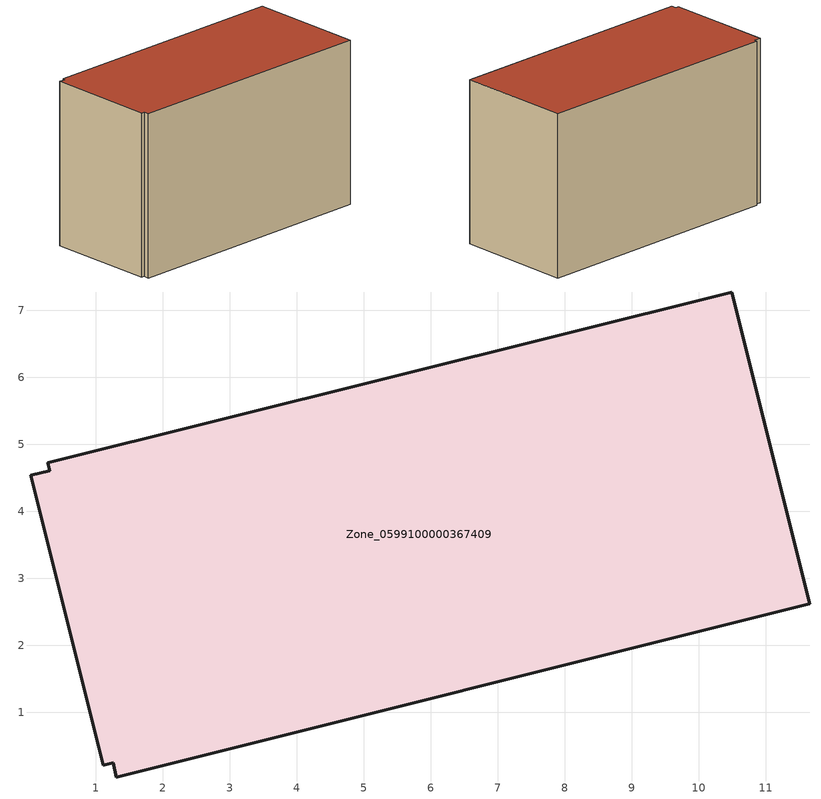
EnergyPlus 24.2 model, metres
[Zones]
Zone_0599100000367409
 floor ground (C_G): 1.3,0.03 1.26,0.24 1.11,0.21 0.03,4.54 0.31,4.6 0.28,4.73 10.49,7.27 11.65,2.62 z0
 wall outside (C_F): 0.03,4.54 1.11,0.21 1.26,0.24 1.3,0.03 11.65,2.62 10.49,7.27 0.28,4.73 0.31,4.6 0.03,4.54 z0:6.74
 roof outside (C_R): 1.11,0.21 1.26,0.24 1.3,0.03 11.65,2.62 10.49,7.27 0.28,4.73 0.31,4.6 0.03,4.54 z6.74
[BUILDING]
Pand.0599100000367409: North Axis=0; Terrain=City; Loads Convergence Tolerance Value=0.04; Temperature Convergence Tolerance Value=0.4; Solar Distribution=FullExterior; Maximum Number of Warmup Days=25; Minimum Number of Warmup Days=1
[Site:Location]
Rotterdam.The.Hague.AP_ZH_NLD Design_Conditions: Latitude=51.96; Longitude=4.45; Time Zone=1; Elevation=-4.5
[SITE:GROUNDTEMPERATURE:BUILDINGSURFACE]
18, 18, 18, 18, 18, 18, 18, 18, 18, 18, 18, 18
[MATERIAL] Thermal Absorptance=0.9; Solar Absorptance=0.7; Visible Absorptance=0.7
Name | Roughness | Thickness | Conductivity | Density | Specific Heat
G.TI.1992-2005 | MediumSmooth | 0.15 | 0.06 | 540 | 1210
F.TI.1992-2005 | Rough | 0.3 | 0.12 | 1920 | 840
R.TI.1992-2005 | MediumRough | 0.2 | 0.08 | 1500 | 1000
[CONSTRUCTION]
C_G: G.TI.1992-2005
C_F: F.TI.1992-2005
C_R: R.TI.1992-2005
[ZONE]
Zone_0599100000367409: Type=1; Multiplier=1; Ceiling Height=Autocalculate; Volume=Autocalculate; Floor Area=autocalculate; Part of Total Floor Area=Yes
[ZONEINFILTRATION:DESIGNFLOWRATE]
Infil_Zone_0599100000367409: Zone or ZoneList or Space or SpaceList=Zone_0599100000367409; Schedule=AlwaysOn; Design Flow Rate Calculation Method=Flow/Area; Flow Rate per Floor Area=0.0015; Constant Term Coefficient=1; Temperature Term Coefficient=0; Velocity Term Coefficient=0; Velocity Squared Term Coefficient=0
[HVACTEMPLATE:ZONE:IDEALLOADSAIRSYSTEM]
Zone_0599100000367409: Maximum Heating Supply Air Temperature=50; Minimum Cooling Supply Air Temperature=13; Maximum Heating Supply Air Humidity Ratio=0.0156; Minimum Cooling Supply Air Humidity Ratio=0.0077; Heating Limit=NoLimit; Cooling Limit=NoLimit; Dehumidification Control Type=ConstantSensibleHeatRatio; Cooling Sensible Heat Ratio=0.7; Dehumidification Setpoint=60; Humidification Control Type=None; Humidification Setpoint=30; Outdoor Air Method=None; Outdoor Air Flow Rate per Person=0.00944; Outdoor Air Flow Rate per Zone Floor Area=0; Outdoor Air Flow Rate per Zone=0; Demand Controlled Ventilation Type=None; Outdoor Air Economizer Type=NoEconomizer; Heat Recovery Type=None; Sensible Heat Recovery Effectiveness=0.7; Latent Heat Recovery Effectiveness=0.65
[ZONECONTROL:THERMOSTAT]
ThermostatControl_Zone_0599100000367409: Zone or ZoneList=Zone_0599100000367409; Control Type Schedule=DualSetpointControlType; Control 1=Thermostat_Zone_0599100000367409; Temperature Difference Between Cutout And Setpoint=0
[THERMOSTATSETPOINT:DUALSETPOINT]
Thermostat_Zone_0599100000367409: Heating Setpoint Temperature Schedule=HeatingSetpoint_Zone_0599100000367409; Cooling Setpoint Temperature Schedule=CoolingSetpoint_Zone_0599100000367409
[SCHEDULE:COMPACT]
HeatingSetpoint_Zone_0599100000367409: Through: 12/31, For: AllDays, Until: 24:00, 21
CoolingSetpoint_Zone_0599100000367409: Through: 12/31, For: AllDays, Until: 24:00, 24
DualSetpointControlType: Through: 12/31, For: AllDays, Until: 24:00, 4
AlwaysOn: Through: 12/31, For: AllDays, Until: 24:00, 1
